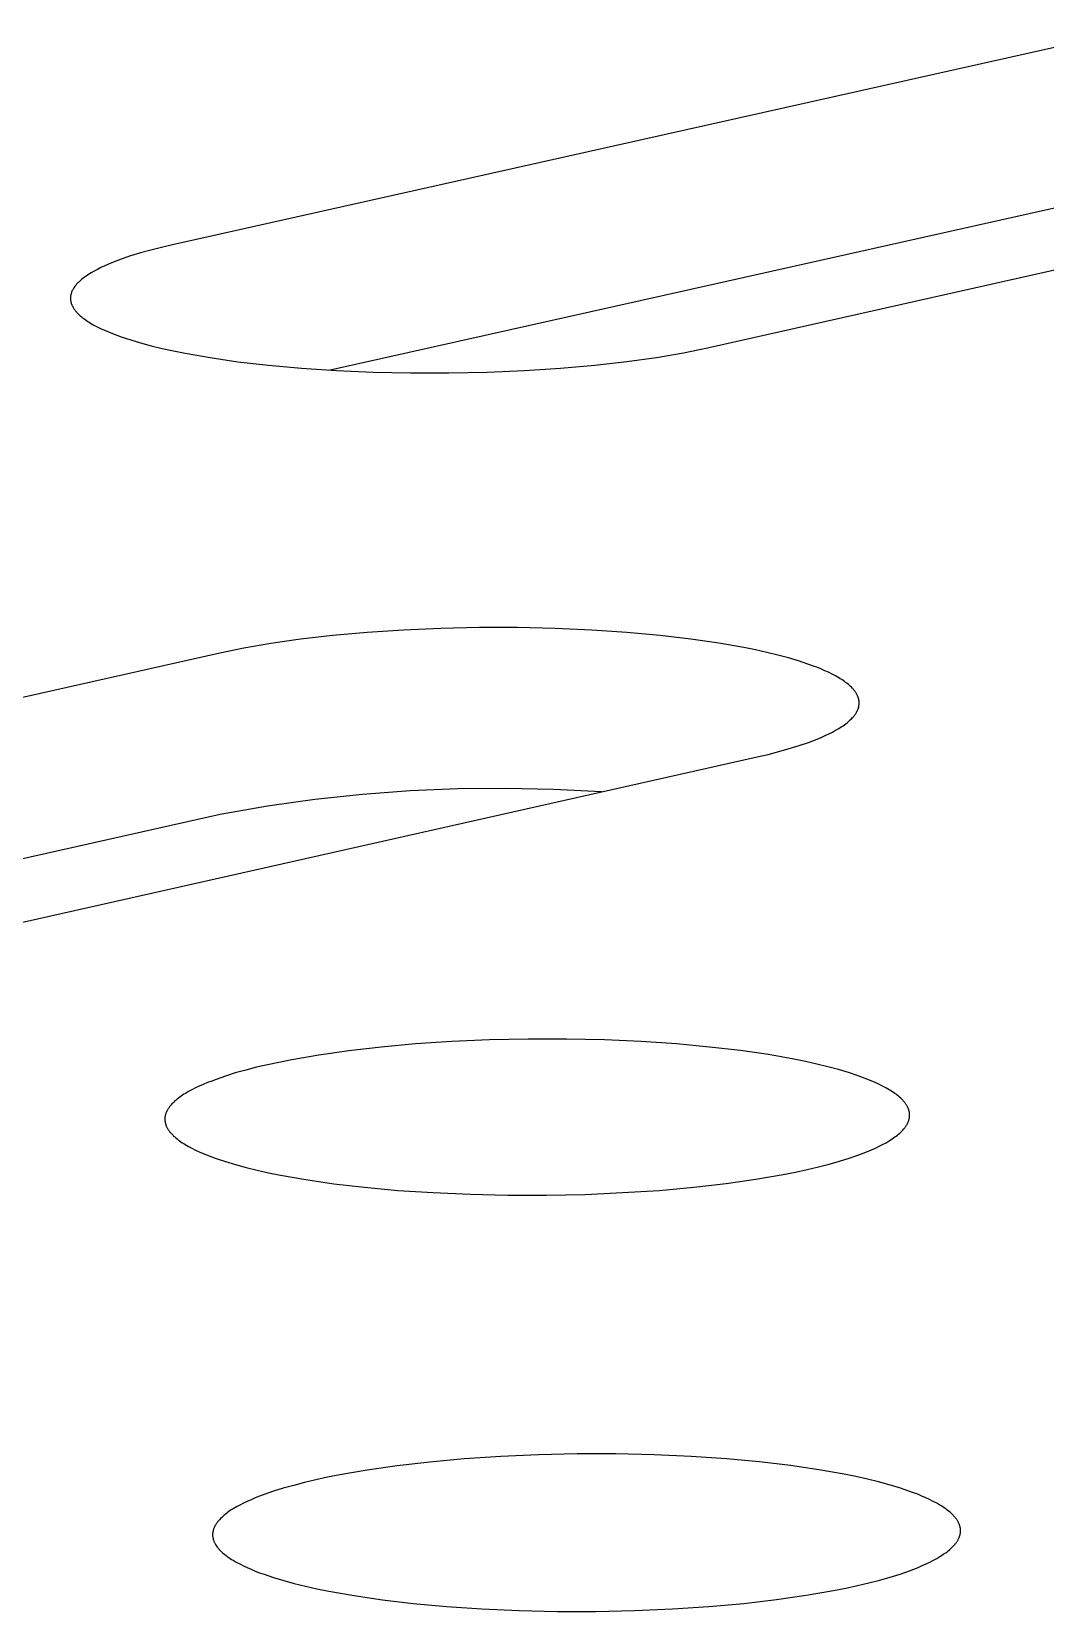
# Model space of a CAD drawing. Header units: millimetres. Extents: x 0 to 4030, y -54 to 2762.
# Drawn here: x 1092.18 to 1099.64, y 959.5 to 971.14 of the extents above; entities that cross this region are included whole.
import ezdxf

# ---------------------------------------------------------------- set-up
doc = ezdxf.new("R2010")
doc.units = ezdxf.units.MM
doc.header["$MEASUREMENT"] = 0
doc.layers.add('Utwórz2D linie widoczne', color=7, linetype='Continuous', true_color=0x000000)

msp = doc.modelspace()

# ---------------------------------------------------------------- linework, layer by layer
at = {"layer": 'Utwórz2D linie widoczne'}
for p, q in [((1100.23, 971.135), (1093.218, 969.566)), ((1097.155, 968.808), (1104.165, 970.38)), ((1100.232, 969.954), (1094.38, 968.642)), ((1092.982, 969.506), (1092.91, 969.484)), ((1093.058, 969.527), (1092.982, 969.506)), ((1093.137, 969.547), (1093.058, 969.527)), ((1093.218, 969.566), (1093.137, 969.547)), ((1092.666, 969.385), (1092.642, 969.372)), ((1092.692, 969.398), (1092.666, 969.385)), ((1092.72, 969.411), (1092.692, 969.398)), ((1092.748, 969.424), (1092.72, 969.411)), ((1092.778, 969.436), (1092.748, 969.424)), ((1092.81, 969.448), (1092.778, 969.436)), ((1092.842, 969.46), (1092.81, 969.448)), ((1092.91, 969.484), (1092.842, 969.46)), ((1092.501, 969.261), (1092.499, 969.257)), ((1092.504, 969.264), (1092.501, 969.261)), ((1092.507, 969.268), (1092.504, 969.264)), ((1092.51, 969.271), (1092.507, 969.268)), ((1092.513, 969.275), (1092.51, 969.271)), ((1092.52, 969.282), (1092.513, 969.275)), ((1092.526, 969.289), (1092.52, 969.282)), ((1092.534, 969.296), (1092.526, 969.289)), ((1092.542, 969.303), (1092.534, 969.296)), ((1092.55, 969.31), (1092.542, 969.303)), ((1092.558, 969.317), (1092.55, 969.31)), ((1092.568, 969.324), (1092.558, 969.317)), ((1092.577, 969.331), (1092.568, 969.324)), ((1092.587, 969.338), (1092.577, 969.331)), ((1092.597, 969.345), (1092.587, 969.338)), ((1092.608, 969.352), (1092.597, 969.345)), ((1092.619, 969.359), (1092.608, 969.352)), ((1092.642, 969.372), (1092.619, 969.359)), ((1092.469, 969.188), (1092.468, 969.184)), ((1092.468, 969.184), (1092.468, 969.181)), ((1092.468, 969.181), (1092.468, 969.177)), ((1092.468, 969.177), (1092.468, 969.173)), ((1092.468, 969.173), (1092.468, 969.17)), ((1092.468, 969.17), (1092.468, 969.166)), ((1092.468, 969.166), (1092.468, 969.162)), ((1092.468, 969.162), (1092.469, 969.159)), ((1092.47, 969.195), (1092.469, 969.191)), ((1092.469, 969.191), (1092.469, 969.188)), ((1092.469, 969.159), (1092.469, 969.155)), ((1092.469, 969.155), (1092.47, 969.151)), ((1092.471, 969.199), (1092.47, 969.195)), ((1092.47, 969.151), (1092.47, 969.148)), ((1092.47, 969.148), (1092.471, 969.144)), ((1092.472, 969.202), (1092.471, 969.199)), ((1092.471, 969.144), (1092.472, 969.14)), ((1092.473, 969.206), (1092.472, 969.202)), ((1092.474, 969.21), (1092.473, 969.206)), ((1092.475, 969.213), (1092.474, 969.21)), ((1092.476, 969.217), (1092.475, 969.213)), ((1092.478, 969.221), (1092.476, 969.217)), ((1092.479, 969.224), (1092.478, 969.221)), ((1092.481, 969.228), (1092.479, 969.224)), ((1092.483, 969.232), (1092.481, 969.228)), ((1092.485, 969.235), (1092.483, 969.232)), ((1092.487, 969.239), (1092.485, 969.235)), ((1092.489, 969.243), (1092.487, 969.239)), ((1092.491, 969.246), (1092.489, 969.243)), ((1092.494, 969.25), (1092.491, 969.246)), ((1092.496, 969.253), (1092.494, 969.25)), ((1092.499, 969.257), (1092.496, 969.253)), ((1092.472, 969.14), (1092.473, 969.137)), ((1092.473, 969.137), (1092.474, 969.133)), ((1092.474, 969.133), (1092.476, 969.129)), ((1092.476, 969.129), (1092.477, 969.126)), ((1092.477, 969.126), (1092.479, 969.122)), ((1092.479, 969.122), (1092.48, 969.118)), ((1092.48, 969.118), (1092.482, 969.115)), ((1092.482, 969.115), (1092.484, 969.111)), ((1092.484, 969.111), (1092.486, 969.108)), ((1092.486, 969.108), (1092.488, 969.104)), ((1092.488, 969.104), (1092.49, 969.1)), ((1092.49, 969.1), (1092.492, 969.097)), ((1092.492, 969.097), (1092.495, 969.093)), ((1092.495, 969.093), (1092.497, 969.09)), ((1092.497, 969.09), (1092.5, 969.086)), ((1092.5, 969.086), (1092.502, 969.082)), ((1092.502, 969.082), (1092.505, 969.079)), ((1092.505, 969.079), (1092.508, 969.075)), ((1092.508, 969.075), (1092.511, 969.072)), ((1092.511, 969.072), (1092.514, 969.068)), ((1092.514, 969.068), (1092.518, 969.065)), ((1092.518, 969.065), (1092.525, 969.057)), ((1092.525, 969.057), (1092.532, 969.05)), ((1092.532, 969.05), (1092.54, 969.043)), ((1092.54, 969.043), (1092.548, 969.036)), ((1092.548, 969.036), (1092.556, 969.029)), ((1092.556, 969.029), (1092.565, 969.022)), ((1092.565, 969.022), (1092.575, 969.016)), ((1092.575, 969.016), (1092.585, 969.009)), ((1092.585, 969.009), (1092.595, 969.002)), ((1092.595, 969.002), (1092.605, 968.995)), ((1092.605, 968.995), (1092.616, 968.988)), ((1092.616, 968.988), (1092.64, 968.975)), ((1092.64, 968.975), (1092.664, 968.962)), ((1092.664, 968.962), (1092.69, 968.949)), ((1092.69, 968.949), (1092.718, 968.936)), ((1092.718, 968.936), (1092.747, 968.924)), ((1092.747, 968.924), (1092.777, 968.912)), ((1092.777, 968.912), (1092.809, 968.9)), ((1092.809, 968.9), (1092.842, 968.888)), ((1092.842, 968.888), (1092.911, 968.865)), ((1092.911, 968.865), (1092.984, 968.843)), ((1092.984, 968.843), (1093.061, 968.823)), ((1093.061, 968.823), (1093.142, 968.803)), ((1093.142, 968.803), (1093.225, 968.784)), ((1096.979, 968.771), (1097.155, 968.808)), ((1093.225, 968.784), (1093.311, 968.767)), ((1093.311, 968.767), (1093.495, 968.735)), ((1093.495, 968.735), (1093.7, 968.705)), ((1093.7, 968.705), (1093.925, 968.679)), ((1093.925, 968.679), (1094.167, 968.657)), ((1096.074, 968.657), (1096.327, 968.679)), ((1096.327, 968.679), (1096.563, 968.707)), ((1096.563, 968.707), (1096.781, 968.737)), ((1096.781, 968.737), (1096.979, 968.771)), ((1094.167, 968.657), (1094.425, 968.64)), ((1094.425, 968.64), (1094.694, 968.628)), ((1094.694, 968.628), (1094.971, 968.622)), ((1094.971, 968.622), (1095.253, 968.622)), ((1095.253, 968.622), (1095.533, 968.628)), ((1095.533, 968.628), (1095.808, 968.639)), ((1095.808, 968.639), (1096.074, 968.657)), ((1094.651, 966.712), (1094.398, 966.689)), ((1094.918, 966.729), (1094.651, 966.712)), ((1095.194, 966.741), (1094.918, 966.729)), ((1095.475, 966.747), (1095.194, 966.741)), ((1095.757, 966.747), (1095.475, 966.747)), ((1096.035, 966.741), (1095.757, 966.747)), ((1096.305, 966.729), (1096.035, 966.741)), ((1096.563, 966.712), (1096.305, 966.729)), ((1096.806, 966.69), (1096.563, 966.712)), ((1093.744, 966.597), (1093.567, 966.56)), ((1093.942, 966.631), (1093.744, 966.597)), ((1094.161, 966.662), (1093.942, 966.631)), ((1094.398, 966.689), (1094.161, 966.662)), ((1097.032, 966.663), (1096.806, 966.69)), ((1097.238, 966.633), (1097.032, 966.663)), ((1097.423, 966.601), (1097.238, 966.633)), ((1097.509, 966.583), (1097.423, 966.601)), ((1093.567, 966.56), (1090.074, 965.775)), ((1097.593, 966.565), (1097.509, 966.583)), ((1097.674, 966.545), (1097.593, 966.565)), ((1097.751, 966.524), (1097.674, 966.545)), ((1097.825, 966.502), (1097.751, 966.524)), ((1097.894, 966.479), (1097.825, 966.502)), ((1097.927, 966.467), (1097.894, 966.479)), ((1097.959, 966.455), (1097.927, 966.467)), ((1097.989, 966.443), (1097.959, 966.455)), ((1098.019, 966.43), (1097.989, 966.443)), ((1098.046, 966.418), (1098.019, 966.43)), ((1098.073, 966.405), (1098.046, 966.418)), ((1098.098, 966.391), (1098.073, 966.405)), ((1098.121, 966.378), (1098.098, 966.391)), ((1098.132, 966.371), (1098.121, 966.378)), ((1098.143, 966.364), (1098.132, 966.371)), ((1098.153, 966.358), (1098.143, 966.364)), ((1098.163, 966.351), (1098.153, 966.358)), ((1098.172, 966.344), (1098.163, 966.351)), ((1098.181, 966.337), (1098.172, 966.344)), ((1098.19, 966.33), (1098.181, 966.337)), ((1098.198, 966.323), (1098.19, 966.33)), ((1098.206, 966.316), (1098.198, 966.323)), ((1098.214, 966.308), (1098.206, 966.316)), ((1098.221, 966.301), (1098.214, 966.308)), ((1098.224, 966.298), (1098.221, 966.301)), ((1098.227, 966.294), (1098.224, 966.298)), ((1098.23, 966.291), (1098.227, 966.294)), ((1098.233, 966.287), (1098.23, 966.291)), ((1098.236, 966.283), (1098.233, 966.287)), ((1098.239, 966.28), (1098.236, 966.283)), ((1098.241, 966.276), (1098.239, 966.28)), ((1098.244, 966.273), (1098.241, 966.276)), ((1098.246, 966.269), (1098.244, 966.273)), ((1098.249, 966.265), (1098.246, 966.269)), ((1098.251, 966.262), (1098.249, 966.265)), ((1098.253, 966.258), (1098.251, 966.262)), ((1098.255, 966.254), (1098.253, 966.258)), ((1098.257, 966.251), (1098.255, 966.254)), ((1098.259, 966.247), (1098.257, 966.251)), ((1098.26, 966.243), (1098.259, 966.247)), ((1098.262, 966.24), (1098.26, 966.243)), ((1098.263, 966.236), (1098.262, 966.24)), ((1098.265, 966.232), (1098.263, 966.236)), ((1098.249, 966.118), (1098.251, 966.122)), ((1098.251, 966.122), (1098.253, 966.126)), ((1098.253, 966.126), (1098.255, 966.129)), ((1098.255, 966.129), (1098.257, 966.133)), ((1098.257, 966.133), (1098.259, 966.137)), ((1098.259, 966.137), (1098.26, 966.14)), ((1098.26, 966.14), (1098.262, 966.144)), ((1098.262, 966.144), (1098.263, 966.148)), ((1098.263, 966.148), (1098.264, 966.151)), ((1098.264, 966.151), (1098.266, 966.155)), ((1098.266, 966.229), (1098.265, 966.232)), ((1098.267, 966.225), (1098.266, 966.229)), ((1098.266, 966.155), (1098.267, 966.159)), ((1098.268, 966.221), (1098.267, 966.225)), ((1098.267, 966.159), (1098.268, 966.162)), ((1098.269, 966.218), (1098.268, 966.221)), ((1098.268, 966.162), (1098.269, 966.166)), ((1098.269, 966.214), (1098.269, 966.218)), ((1098.27, 966.21), (1098.269, 966.214)), ((1098.269, 966.17), (1098.27, 966.173)), ((1098.269, 966.166), (1098.269, 966.17)), ((1098.271, 966.207), (1098.27, 966.21)), ((1098.27, 966.177), (1098.271, 966.181)), ((1098.27, 966.173), (1098.27, 966.177)), ((1098.271, 966.203), (1098.271, 966.207)), ((1098.271, 966.199), (1098.271, 966.203)), ((1098.271, 966.196), (1098.271, 966.199)), ((1098.271, 966.192), (1098.271, 966.196)), ((1098.271, 966.188), (1098.271, 966.192)), ((1098.271, 966.184), (1098.271, 966.188)), ((1098.271, 966.181), (1098.271, 966.184)), ((1098.098, 965.991), (1098.121, 966.005)), ((1098.121, 966.005), (1098.132, 966.012)), ((1098.132, 966.012), (1098.143, 966.018)), ((1098.143, 966.018), (1098.153, 966.025)), ((1098.153, 966.025), (1098.163, 966.032)), ((1098.163, 966.032), (1098.173, 966.039)), ((1098.173, 966.039), (1098.182, 966.046)), ((1098.182, 966.046), (1098.19, 966.053)), ((1098.19, 966.053), (1098.198, 966.061)), ((1098.198, 966.061), (1098.206, 966.068)), ((1098.206, 966.068), (1098.214, 966.075)), ((1098.214, 966.075), (1098.22, 966.082)), ((1098.22, 966.082), (1098.227, 966.089)), ((1098.227, 966.089), (1098.23, 966.093)), ((1098.23, 966.093), (1098.233, 966.096)), ((1098.233, 966.096), (1098.236, 966.1)), ((1098.236, 966.1), (1098.239, 966.104)), ((1098.239, 966.104), (1098.241, 966.107)), ((1098.241, 966.107), (1098.244, 966.111)), ((1098.244, 966.111), (1098.246, 966.115)), ((1098.246, 966.115), (1098.249, 966.118)), ((1097.83, 965.879), (1097.898, 965.902)), ((1097.898, 965.902), (1097.93, 965.914)), ((1097.93, 965.914), (1097.962, 965.926)), ((1097.962, 965.926), (1097.992, 965.939)), ((1097.992, 965.939), (1098.02, 965.952)), ((1098.02, 965.952), (1098.048, 965.965)), ((1098.048, 965.965), (1098.074, 965.978)), ((1098.074, 965.978), (1098.098, 965.991)), ((1091.743, 964.494), (1097.52, 965.795)), ((1097.52, 965.795), (1097.602, 965.814)), ((1097.602, 965.814), (1097.681, 965.835)), ((1097.681, 965.835), (1097.757, 965.856)), ((1097.757, 965.856), (1097.83, 965.879)), ((1094.967, 965.545), (1094.616, 965.518)), ((1095.319, 965.56), (1094.967, 965.545)), ((1095.671, 965.563), (1095.319, 965.56)), ((1096.023, 965.556), (1095.671, 965.563)), ((1096.375, 965.537), (1096.023, 965.556)), ((1093.917, 965.432), (1093.57, 965.372)), ((1094.266, 965.481), (1093.917, 965.432)), ((1094.616, 965.518), (1094.266, 965.481)), ((1093.57, 965.372), (1090.078, 964.585)), ((1095.007, 963.682), (1094.753, 963.659)), ((1095.275, 963.699), (1095.007, 963.682)), ((1095.552, 963.711), (1095.275, 963.699)), ((1095.835, 963.718), (1095.552, 963.711)), ((1096.118, 963.717), (1095.835, 963.718)), ((1096.397, 963.711), (1096.118, 963.717)), ((1096.668, 963.699), (1096.397, 963.711)), ((1096.927, 963.682), (1096.668, 963.699)), ((1097.171, 963.659), (1096.927, 963.682)), ((1094.096, 963.566), (1093.918, 963.529)), ((1094.295, 963.6), (1094.096, 963.566)), ((1094.515, 963.631), (1094.295, 963.6)), ((1094.753, 963.659), (1094.515, 963.631)), ((1097.398, 963.633), (1097.171, 963.659)), ((1097.604, 963.603), (1097.398, 963.633)), ((1097.79, 963.57), (1097.604, 963.603)), ((1097.877, 963.552), (1097.79, 963.57)), ((1093.608, 963.445), (1093.539, 963.421)), ((1093.68, 963.468), (1093.608, 963.445)), ((1093.757, 963.489), (1093.68, 963.468)), ((1093.836, 963.51), (1093.757, 963.489)), ((1093.918, 963.529), (1093.836, 963.51)), ((1097.961, 963.534), (1097.877, 963.552)), ((1098.042, 963.514), (1097.961, 963.534)), ((1098.12, 963.493), (1098.042, 963.514)), ((1098.194, 963.471), (1098.12, 963.493)), ((1098.264, 963.447), (1098.194, 963.471)), ((1098.297, 963.435), (1098.264, 963.447)), ((1093.337, 963.331), (1093.314, 963.318)), ((1093.362, 963.345), (1093.337, 963.331)), ((1093.388, 963.358), (1093.362, 963.345)), ((1093.416, 963.371), (1093.388, 963.358)), ((1093.445, 963.384), (1093.416, 963.371)), ((1093.475, 963.397), (1093.445, 963.384)), ((1093.507, 963.409), (1093.475, 963.397)), ((1093.539, 963.421), (1093.507, 963.409)), ((1098.329, 963.423), (1098.297, 963.435)), ((1098.359, 963.411), (1098.329, 963.423)), ((1098.389, 963.398), (1098.359, 963.411)), ((1098.417, 963.385), (1098.389, 963.398)), ((1098.443, 963.372), (1098.417, 963.385)), ((1098.468, 963.359), (1098.443, 963.372)), ((1098.492, 963.345), (1098.468, 963.359)), ((1098.503, 963.338), (1098.492, 963.345)), ((1098.513, 963.332), (1098.503, 963.338)), ((1098.524, 963.325), (1098.513, 963.332)), ((1093.193, 963.214), (1093.191, 963.211)), ((1093.196, 963.218), (1093.193, 963.214)), ((1093.199, 963.222), (1093.196, 963.218)), ((1093.202, 963.225), (1093.199, 963.222)), ((1093.205, 963.229), (1093.202, 963.225)), ((1093.208, 963.233), (1093.205, 963.229)), ((1093.214, 963.24), (1093.208, 963.233)), ((1093.221, 963.247), (1093.214, 963.24)), ((1093.229, 963.254), (1093.221, 963.247)), ((1093.237, 963.262), (1093.229, 963.254)), ((1093.245, 963.269), (1093.237, 963.262)), ((1093.254, 963.276), (1093.245, 963.269)), ((1093.263, 963.283), (1093.254, 963.276)), ((1093.272, 963.29), (1093.263, 963.283)), ((1093.282, 963.297), (1093.272, 963.29)), ((1093.292, 963.304), (1093.282, 963.297)), ((1093.303, 963.311), (1093.292, 963.304)), ((1093.314, 963.318), (1093.303, 963.311)), ((1098.534, 963.318), (1098.524, 963.325)), ((1098.543, 963.311), (1098.534, 963.318)), ((1098.552, 963.304), (1098.543, 963.311)), ((1098.561, 963.297), (1098.552, 963.304)), ((1098.569, 963.29), (1098.561, 963.297)), ((1098.577, 963.282), (1098.569, 963.29)), ((1098.585, 963.275), (1098.577, 963.282)), ((1098.592, 963.268), (1098.585, 963.275)), ((1098.595, 963.264), (1098.592, 963.268)), ((1098.598, 963.261), (1098.595, 963.264)), ((1098.601, 963.257), (1098.598, 963.261)), ((1098.604, 963.254), (1098.601, 963.257)), ((1098.607, 963.25), (1098.604, 963.254)), ((1098.61, 963.246), (1098.607, 963.25)), ((1098.613, 963.243), (1098.61, 963.246)), ((1098.615, 963.239), (1098.613, 963.243)), ((1098.618, 963.235), (1098.615, 963.239)), ((1098.62, 963.232), (1098.618, 963.235)), ((1098.622, 963.228), (1098.62, 963.232)), ((1098.624, 963.224), (1098.622, 963.228)), ((1098.626, 963.221), (1098.624, 963.224)), ((1098.628, 963.217), (1098.626, 963.221)), ((1098.63, 963.213), (1098.628, 963.217)), ((1098.632, 963.21), (1098.63, 963.213)), ((1093.163, 963.137), (1093.162, 963.133)), ((1093.162, 963.133), (1093.162, 963.129)), ((1093.162, 963.129), (1093.162, 963.126)), ((1093.162, 963.126), (1093.163, 963.122)), ((1093.164, 963.148), (1093.163, 963.144)), ((1093.163, 963.144), (1093.163, 963.14)), ((1093.163, 963.14), (1093.163, 963.137)), ((1093.163, 963.122), (1093.163, 963.118)), ((1093.163, 963.118), (1093.163, 963.114)), ((1093.163, 963.114), (1093.164, 963.111)), ((1093.165, 963.152), (1093.164, 963.148)), ((1093.164, 963.111), (1093.164, 963.107)), ((1093.164, 963.107), (1093.165, 963.103)), ((1093.166, 963.159), (1093.165, 963.155)), ((1093.165, 963.155), (1093.165, 963.152)), ((1093.165, 963.103), (1093.166, 963.1)), ((1093.167, 963.163), (1093.166, 963.159)), ((1093.166, 963.1), (1093.167, 963.096)), ((1093.168, 963.166), (1093.167, 963.163)), ((1093.167, 963.096), (1093.168, 963.092)), ((1093.17, 963.17), (1093.168, 963.166)), ((1093.171, 963.174), (1093.17, 963.17)), ((1093.172, 963.178), (1093.171, 963.174)), ((1093.174, 963.181), (1093.172, 963.178)), ((1093.176, 963.185), (1093.174, 963.181)), ((1093.177, 963.189), (1093.176, 963.185)), ((1093.179, 963.192), (1093.177, 963.189)), ((1093.181, 963.196), (1093.179, 963.192)), ((1093.184, 963.2), (1093.181, 963.196)), ((1093.186, 963.203), (1093.184, 963.2)), ((1093.188, 963.207), (1093.186, 963.203)), ((1093.191, 963.211), (1093.188, 963.207)), ((1098.626, 963.094), (1098.628, 963.098)), ((1098.628, 963.098), (1098.63, 963.102)), ((1098.63, 963.102), (1098.632, 963.106)), ((1098.633, 963.206), (1098.632, 963.21)), ((1098.632, 963.106), (1098.633, 963.109)), ((1098.635, 963.202), (1098.633, 963.206)), ((1098.633, 963.109), (1098.635, 963.113)), ((1098.636, 963.198), (1098.635, 963.202)), ((1098.635, 963.113), (1098.636, 963.117)), ((1098.637, 963.195), (1098.636, 963.198)), ((1098.636, 963.117), (1098.637, 963.12)), ((1098.638, 963.191), (1098.637, 963.195)), ((1098.637, 963.12), (1098.638, 963.124)), ((1098.639, 963.187), (1098.638, 963.191)), ((1098.638, 963.124), (1098.639, 963.128)), ((1098.64, 963.184), (1098.639, 963.187)), ((1098.639, 963.128), (1098.64, 963.132)), ((1098.641, 963.18), (1098.64, 963.184)), ((1098.64, 963.132), (1098.641, 963.135)), ((1098.641, 963.176), (1098.641, 963.18)), ((1098.642, 963.172), (1098.641, 963.176)), ((1098.641, 963.139), (1098.642, 963.143)), ((1098.641, 963.135), (1098.641, 963.139)), ((1098.642, 963.169), (1098.642, 963.172)), ((1098.643, 963.165), (1098.642, 963.169)), ((1098.642, 963.146), (1098.643, 963.15)), ((1098.642, 963.143), (1098.642, 963.146)), ((1098.643, 963.161), (1098.643, 963.165)), ((1098.643, 963.158), (1098.643, 963.161)), ((1098.643, 963.154), (1098.643, 963.158)), ((1098.643, 963.15), (1098.643, 963.154)), ((1093.168, 963.092), (1093.169, 963.088)), ((1093.169, 963.088), (1093.17, 963.085)), ((1093.17, 963.085), (1093.172, 963.081)), ((1093.172, 963.081), (1093.173, 963.077)), ((1093.173, 963.077), (1093.175, 963.074)), ((1093.175, 963.074), (1093.177, 963.07)), ((1093.177, 963.07), (1093.178, 963.066)), ((1093.178, 963.066), (1093.18, 963.063)), ((1093.18, 963.063), (1093.182, 963.059)), ((1093.182, 963.059), (1093.185, 963.055)), ((1093.185, 963.055), (1093.187, 963.052)), ((1093.187, 963.052), (1093.189, 963.048)), ((1093.189, 963.048), (1093.192, 963.044)), ((1093.192, 963.044), (1093.195, 963.041)), ((1093.195, 963.041), (1093.197, 963.037)), ((1093.197, 963.037), (1093.2, 963.033)), ((1093.2, 963.033), (1093.203, 963.03)), ((1093.203, 963.03), (1093.206, 963.026)), ((1093.206, 963.026), (1093.209, 963.022)), ((1093.209, 963.022), (1093.213, 963.019)), ((1093.213, 963.019), (1093.22, 963.012)), ((1093.22, 963.012), (1093.227, 963.004)), ((1093.227, 963.004), (1093.235, 962.997)), ((1093.235, 962.997), (1093.243, 962.99)), ((1093.243, 962.99), (1093.252, 962.983)), ((1093.252, 962.983), (1093.261, 962.976)), ((1098.503, 962.976), (1098.514, 962.983)), ((1098.514, 962.983), (1098.524, 962.99)), ((1098.524, 962.99), (1098.534, 962.997)), ((1098.534, 962.997), (1098.544, 963.004)), ((1098.544, 963.004), (1098.553, 963.011)), ((1098.553, 963.011), (1098.561, 963.018)), ((1098.561, 963.018), (1098.57, 963.025)), ((1098.57, 963.025), (1098.577, 963.032)), ((1098.577, 963.032), (1098.585, 963.04)), ((1098.585, 963.04), (1098.592, 963.047)), ((1098.592, 963.047), (1098.598, 963.054)), ((1098.598, 963.054), (1098.601, 963.058)), ((1098.601, 963.058), (1098.604, 963.061)), ((1098.604, 963.061), (1098.607, 963.065)), ((1098.607, 963.065), (1098.61, 963.069)), ((1098.61, 963.069), (1098.613, 963.072)), ((1098.613, 963.072), (1098.615, 963.076)), ((1098.615, 963.076), (1098.618, 963.08)), ((1098.618, 963.08), (1098.62, 963.083)), ((1098.62, 963.083), (1098.622, 963.087)), ((1098.622, 963.087), (1098.624, 963.091)), ((1098.624, 963.091), (1098.626, 963.094)), ((1093.261, 962.976), (1093.27, 962.969)), ((1093.27, 962.969), (1093.28, 962.962)), ((1093.28, 962.962), (1093.29, 962.955)), ((1093.29, 962.955), (1093.301, 962.948)), ((1093.301, 962.948), (1093.312, 962.941)), ((1093.312, 962.941), (1093.336, 962.928)), ((1093.336, 962.928), (1093.361, 962.915)), ((1093.361, 962.915), (1093.387, 962.901)), ((1093.387, 962.901), (1093.415, 962.888)), ((1093.415, 962.888), (1093.444, 962.876)), ((1093.444, 962.876), (1093.475, 962.863)), ((1093.475, 962.863), (1093.506, 962.851)), ((1098.199, 962.842), (1098.268, 962.865)), ((1098.268, 962.865), (1098.3, 962.877)), ((1098.3, 962.877), (1098.332, 962.89)), ((1098.332, 962.89), (1098.362, 962.903)), ((1098.362, 962.903), (1098.391, 962.915)), ((1098.391, 962.915), (1098.418, 962.929)), ((1098.418, 962.929), (1098.444, 962.942)), ((1098.444, 962.942), (1098.469, 962.955)), ((1098.469, 962.955), (1098.492, 962.969)), ((1098.492, 962.969), (1098.503, 962.976)), ((1093.506, 962.851), (1093.539, 962.839)), ((1093.539, 962.839), (1093.609, 962.816)), ((1093.609, 962.816), (1093.683, 962.794)), ((1093.683, 962.794), (1093.761, 962.773)), ((1093.761, 962.773), (1093.842, 962.753)), ((1093.842, 962.753), (1093.926, 962.734)), ((1097.803, 962.739), (1097.889, 962.757)), ((1097.889, 962.757), (1097.971, 962.777)), ((1097.971, 962.777), (1098.051, 962.797)), ((1098.051, 962.797), (1098.127, 962.819)), ((1098.127, 962.819), (1098.199, 962.842)), ((1093.926, 962.734), (1094.013, 962.716)), ((1094.013, 962.716), (1094.199, 962.683)), ((1094.199, 962.683), (1094.406, 962.653)), ((1094.406, 962.653), (1094.632, 962.627)), ((1097.054, 962.627), (1097.292, 962.655)), ((1097.292, 962.655), (1097.512, 962.686)), ((1097.512, 962.686), (1097.711, 962.721)), ((1097.711, 962.721), (1097.803, 962.739)), ((1094.632, 962.627), (1094.876, 962.604)), ((1094.876, 962.604), (1095.136, 962.587)), ((1095.136, 962.587), (1095.408, 962.575)), ((1095.408, 962.575), (1095.687, 962.568)), ((1095.687, 962.568), (1095.971, 962.568)), ((1095.971, 962.568), (1096.254, 962.574)), ((1096.254, 962.574), (1096.531, 962.587)), ((1096.531, 962.587), (1096.799, 962.604)), ((1096.799, 962.604), (1097.054, 962.627)), ((1095.913, 960.656), (1095.635, 960.644)), ((1096.197, 960.663), (1095.913, 960.656)), ((1096.481, 960.663), (1096.197, 960.663)), ((1096.762, 960.656), (1096.481, 960.663)), ((1097.034, 960.644), (1096.762, 960.656)), ((1094.651, 960.544), (1094.451, 960.509)), ((1094.872, 960.576), (1094.651, 960.544)), ((1095.111, 960.603), (1094.872, 960.576)), ((1095.366, 960.626), (1095.111, 960.603)), ((1095.635, 960.644), (1095.366, 960.626)), ((1097.294, 960.627), (1097.034, 960.644)), ((1097.539, 960.604), (1097.294, 960.627)), ((1097.767, 960.577), (1097.539, 960.604)), ((1097.974, 960.547), (1097.767, 960.577)), ((1098.161, 960.514), (1097.974, 960.547)), ((1094.111, 960.432), (1094.034, 960.411)), ((1094.19, 960.453), (1094.111, 960.432)), ((1094.273, 960.472), (1094.19, 960.453)), ((1094.36, 960.491), (1094.273, 960.472)), ((1094.451, 960.509), (1094.36, 960.491)), ((1098.248, 960.496), (1098.161, 960.514)), ((1098.333, 960.477), (1098.248, 960.496)), ((1098.414, 960.457), (1098.333, 960.477)), ((1098.492, 960.436), (1098.414, 960.457)), ((1098.567, 960.414), (1098.492, 960.436)), ((1093.769, 960.313), (1093.741, 960.3)), ((1093.798, 960.326), (1093.769, 960.313)), ((1093.828, 960.339), (1093.798, 960.326)), ((1093.859, 960.352), (1093.828, 960.339)), ((1093.892, 960.364), (1093.859, 960.352)), ((1093.961, 960.388), (1093.892, 960.364)), ((1094.034, 960.411), (1093.961, 960.388)), ((1098.637, 960.39), (1098.567, 960.414)), ((1098.67, 960.378), (1098.637, 960.39)), ((1098.702, 960.366), (1098.67, 960.378)), ((1098.733, 960.353), (1098.702, 960.366)), ((1098.762, 960.341), (1098.733, 960.353)), ((1098.79, 960.328), (1098.762, 960.341)), ((1098.817, 960.314), (1098.79, 960.328)), ((1098.842, 960.301), (1098.817, 960.314)), ((1093.573, 960.188), (1093.566, 960.181)), ((1093.581, 960.196), (1093.573, 960.188)), ((1093.588, 960.203), (1093.581, 960.196)), ((1093.597, 960.21), (1093.588, 960.203)), ((1093.605, 960.217), (1093.597, 960.21)), ((1093.615, 960.224), (1093.605, 960.217)), ((1093.624, 960.231), (1093.615, 960.224)), ((1093.634, 960.239), (1093.624, 960.231)), ((1093.644, 960.246), (1093.634, 960.239)), ((1093.655, 960.253), (1093.644, 960.246)), ((1093.666, 960.26), (1093.655, 960.253)), ((1093.69, 960.273), (1093.666, 960.26)), ((1093.715, 960.287), (1093.69, 960.273)), ((1093.741, 960.3), (1093.715, 960.287)), ((1098.865, 960.287), (1098.842, 960.301)), ((1098.876, 960.28), (1098.865, 960.287)), ((1098.887, 960.273), (1098.876, 960.28)), ((1098.898, 960.266), (1098.887, 960.273)), ((1098.908, 960.259), (1098.898, 960.266)), ((1098.917, 960.252), (1098.908, 960.259)), ((1098.926, 960.245), (1098.917, 960.252)), ((1098.935, 960.238), (1098.926, 960.245)), ((1098.943, 960.231), (1098.935, 960.238)), ((1098.951, 960.224), (1098.943, 960.231)), ((1098.959, 960.217), (1098.951, 960.224)), ((1098.966, 960.209), (1098.959, 960.217)), ((1098.969, 960.206), (1098.966, 960.209)), ((1098.972, 960.202), (1098.969, 960.206)), ((1098.976, 960.198), (1098.972, 960.202)), ((1098.979, 960.195), (1098.976, 960.198)), ((1098.981, 960.191), (1098.979, 960.195)), ((1098.984, 960.187), (1098.981, 960.191)), ((1098.987, 960.184), (1098.984, 960.187)), ((1093.515, 960.081), (1093.514, 960.077)), ((1093.514, 960.077), (1093.514, 960.073)), ((1093.514, 960.073), (1093.514, 960.069)), ((1093.516, 960.088), (1093.515, 960.084)), ((1093.515, 960.084), (1093.515, 960.081)), ((1093.517, 960.096), (1093.516, 960.092)), ((1093.516, 960.092), (1093.516, 960.088)), ((1093.518, 960.099), (1093.517, 960.096)), ((1093.519, 960.103), (1093.518, 960.099)), ((1093.52, 960.107), (1093.519, 960.103)), ((1093.521, 960.111), (1093.52, 960.107)), ((1093.523, 960.114), (1093.521, 960.111)), ((1093.524, 960.118), (1093.523, 960.114)), ((1093.526, 960.122), (1093.524, 960.118)), ((1093.527, 960.126), (1093.526, 960.122)), ((1093.529, 960.129), (1093.527, 960.126)), ((1093.531, 960.133), (1093.529, 960.129)), ((1093.533, 960.137), (1093.531, 960.133)), ((1093.535, 960.14), (1093.533, 960.137)), ((1093.537, 960.144), (1093.535, 960.14)), ((1093.54, 960.148), (1093.537, 960.144)), ((1093.542, 960.152), (1093.54, 960.148)), ((1093.545, 960.155), (1093.542, 960.152)), ((1093.548, 960.159), (1093.545, 960.155)), ((1093.55, 960.163), (1093.548, 960.159)), ((1093.553, 960.166), (1093.55, 960.163)), ((1093.556, 960.17), (1093.553, 960.166)), ((1093.559, 960.174), (1093.556, 960.17)), ((1093.566, 960.181), (1093.559, 960.174)), ((1098.99, 960.18), (1098.987, 960.184)), ((1098.992, 960.176), (1098.99, 960.18)), ((1098.994, 960.173), (1098.992, 960.176)), ((1098.997, 960.169), (1098.994, 960.173)), ((1098.999, 960.165), (1098.997, 960.169)), ((1099.001, 960.162), (1098.999, 960.165)), ((1099.003, 960.158), (1099.001, 960.162)), ((1099.004, 960.154), (1099.003, 960.158)), ((1099.006, 960.15), (1099.004, 960.154)), ((1099.008, 960.147), (1099.006, 960.15)), ((1099.009, 960.143), (1099.008, 960.147)), ((1099.01, 960.139), (1099.009, 960.143)), ((1099.012, 960.135), (1099.01, 960.139)), ((1099.013, 960.132), (1099.012, 960.135)), ((1099.014, 960.128), (1099.013, 960.132)), ((1099.014, 960.124), (1099.014, 960.128)), ((1099.015, 960.12), (1099.014, 960.124)), ((1099.014, 960.072), (1099.015, 960.075)), ((1099.014, 960.068), (1099.014, 960.072)), ((1099.016, 960.117), (1099.015, 960.12)), ((1099.015, 960.075), (1099.016, 960.079)), ((1099.016, 960.113), (1099.016, 960.117)), ((1099.017, 960.109), (1099.016, 960.113)), ((1099.016, 960.083), (1099.017, 960.087)), ((1099.016, 960.079), (1099.016, 960.083)), ((1099.017, 960.105), (1099.017, 960.109)), ((1099.017, 960.102), (1099.017, 960.105)), ((1099.017, 960.098), (1099.017, 960.102)), ((1099.017, 960.094), (1099.017, 960.098)), ((1099.017, 960.09), (1099.017, 960.094)), ((1099.017, 960.087), (1099.017, 960.09)), ((1093.514, 960.069), (1093.514, 960.066)), ((1093.514, 960.066), (1093.514, 960.062)), ((1093.514, 960.062), (1093.514, 960.058)), ((1093.514, 960.058), (1093.515, 960.054)), ((1093.515, 960.054), (1093.515, 960.051)), ((1093.515, 960.051), (1093.516, 960.047)), ((1093.516, 960.047), (1093.517, 960.043)), ((1093.517, 960.043), (1093.517, 960.039)), ((1093.517, 960.039), (1093.518, 960.036)), ((1093.518, 960.036), (1093.519, 960.032)), ((1093.519, 960.032), (1093.521, 960.028)), ((1093.521, 960.028), (1093.522, 960.024)), ((1093.522, 960.024), (1093.523, 960.021)), ((1093.523, 960.021), (1093.525, 960.017)), ((1093.525, 960.017), (1093.526, 960.013)), ((1093.526, 960.013), (1093.528, 960.01)), ((1093.528, 960.01), (1093.53, 960.006)), ((1093.53, 960.006), (1093.532, 960.002)), ((1093.532, 960.002), (1093.534, 959.998)), ((1093.534, 959.998), (1093.536, 959.995)), ((1093.536, 959.995), (1093.539, 959.991)), ((1093.539, 959.991), (1093.541, 959.987)), ((1093.541, 959.987), (1093.544, 959.984)), ((1093.544, 959.984), (1093.546, 959.98)), ((1093.546, 959.98), (1093.549, 959.976)), ((1093.549, 959.976), (1093.552, 959.973)), ((1093.552, 959.973), (1093.555, 959.969)), ((1093.555, 959.969), (1093.558, 959.965)), ((1093.558, 959.965), (1093.561, 959.962)), ((1093.561, 959.962), (1093.565, 959.958)), ((1093.565, 959.958), (1093.572, 959.951)), ((1098.927, 959.95), (1098.936, 959.957)), ((1098.936, 959.957), (1098.944, 959.964)), ((1098.944, 959.964), (1098.952, 959.972)), ((1098.952, 959.972), (1098.959, 959.979)), ((1098.959, 959.979), (1098.966, 959.986)), ((1098.966, 959.986), (1098.973, 959.994)), ((1098.973, 959.994), (1098.976, 959.997)), ((1098.976, 959.997), (1098.979, 960.001)), ((1098.979, 960.001), (1098.982, 960.005)), ((1098.982, 960.005), (1098.984, 960.008)), ((1098.984, 960.008), (1098.987, 960.012)), ((1098.987, 960.012), (1098.99, 960.016)), ((1098.99, 960.016), (1098.992, 960.019)), ((1098.992, 960.019), (1098.994, 960.023)), ((1098.994, 960.023), (1098.997, 960.027)), ((1098.997, 960.027), (1098.999, 960.031)), ((1098.999, 960.031), (1099.001, 960.034)), ((1099.001, 960.034), (1099.003, 960.038)), ((1099.003, 960.038), (1099.004, 960.042)), ((1099.004, 960.042), (1099.006, 960.045)), ((1099.006, 960.045), (1099.008, 960.049)), ((1099.008, 960.049), (1099.009, 960.053)), ((1099.009, 960.053), (1099.01, 960.057)), ((1099.01, 960.057), (1099.012, 960.06)), ((1099.012, 960.06), (1099.013, 960.064)), ((1099.013, 960.064), (1099.014, 960.068)), ((1093.572, 959.951), (1093.579, 959.943)), ((1093.579, 959.943), (1093.587, 959.936)), ((1093.587, 959.936), (1093.595, 959.929)), ((1093.595, 959.929), (1093.604, 959.922)), ((1093.604, 959.922), (1093.613, 959.915)), ((1093.613, 959.915), (1093.622, 959.908)), ((1093.622, 959.908), (1093.632, 959.901)), ((1093.632, 959.901), (1093.643, 959.894)), ((1093.643, 959.894), (1093.653, 959.887)), ((1093.653, 959.887), (1093.665, 959.88)), ((1093.665, 959.88), (1093.688, 959.866)), ((1093.688, 959.866), (1093.713, 959.853)), ((1093.713, 959.853), (1093.74, 959.84)), ((1093.74, 959.84), (1093.768, 959.827)), ((1098.705, 959.828), (1098.735, 959.841)), ((1098.735, 959.841), (1098.764, 959.854)), ((1098.764, 959.854), (1098.792, 959.867)), ((1098.792, 959.867), (1098.818, 959.88)), ((1098.818, 959.88), (1098.843, 959.894)), ((1098.843, 959.894), (1098.866, 959.908)), ((1098.866, 959.908), (1098.877, 959.915)), ((1098.877, 959.915), (1098.888, 959.922)), ((1098.888, 959.922), (1098.898, 959.929)), ((1098.898, 959.929), (1098.908, 959.936)), ((1098.908, 959.936), (1098.918, 959.943)), ((1098.918, 959.943), (1098.927, 959.95)), ((1093.768, 959.827), (1093.797, 959.814)), ((1093.797, 959.814), (1093.828, 959.801)), ((1093.828, 959.801), (1093.86, 959.789)), ((1093.86, 959.789), (1093.893, 959.777)), ((1093.893, 959.777), (1093.963, 959.753)), ((1093.963, 959.753), (1094.037, 959.731)), ((1094.037, 959.731), (1094.115, 959.71)), ((1098.343, 959.714), (1098.423, 959.735)), ((1098.423, 959.735), (1098.499, 959.757)), ((1098.499, 959.757), (1098.572, 959.779)), ((1098.572, 959.779), (1098.641, 959.803)), ((1098.641, 959.803), (1098.674, 959.816)), ((1098.674, 959.816), (1098.705, 959.828)), ((1094.115, 959.71), (1094.197, 959.69)), ((1094.197, 959.69), (1094.281, 959.671)), ((1094.281, 959.671), (1094.368, 959.653)), ((1094.368, 959.653), (1094.555, 959.62)), ((1094.555, 959.62), (1094.763, 959.589)), ((1097.662, 959.591), (1097.882, 959.623)), ((1097.882, 959.623), (1098.082, 959.657)), ((1098.082, 959.657), (1098.174, 959.676)), ((1098.174, 959.676), (1098.26, 959.695)), ((1098.26, 959.695), (1098.343, 959.714)), ((1094.763, 959.589), (1094.99, 959.563)), ((1094.99, 959.563), (1095.235, 959.54)), ((1095.235, 959.54), (1095.496, 959.522)), ((1095.496, 959.522), (1095.769, 959.51)), ((1095.769, 959.51), (1096.05, 959.504)), ((1096.05, 959.504), (1096.334, 959.504)), ((1096.334, 959.504), (1096.618, 959.51)), ((1096.618, 959.51), (1096.897, 959.522)), ((1096.897, 959.522), (1097.166, 959.54)), ((1097.166, 959.54), (1097.422, 959.563)), ((1097.422, 959.563), (1097.662, 959.591))]:
    msp.add_line(p, q, dxfattribs=at)

doc.saveas('drawing.dxf')
